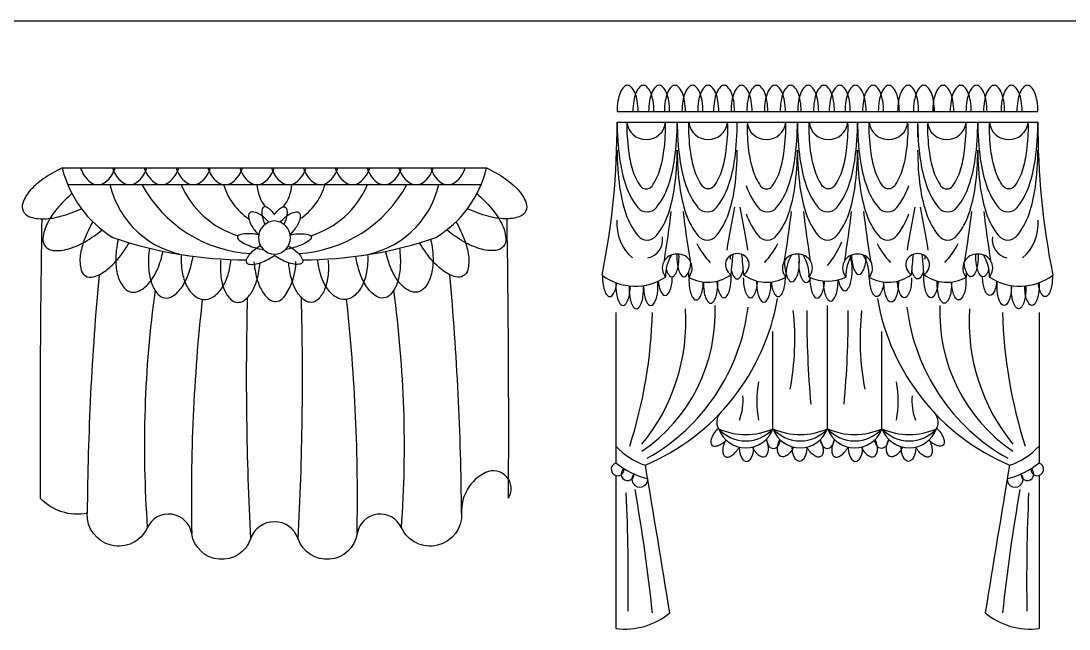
# Model space of a CAD drawing. Header units: inches. Extents: x 10 to 52.5, y 12.6 to 37.4.
# Drawn here: x 38.59 to 44.6, y 21.41 to 24.9 of the extents above; entities that cross this region are included whole.
import ezdxf

# ---------------------------------------------------------------- set-up
doc = ezdxf.new("R2010")
doc.units = ezdxf.units.IN
doc.header["$MEASUREMENT"] = 0
doc.layers.add('02', color=2, linetype='Continuous')
doc.layers.add('4', color=4, linetype='Continuous')

msp = doc.modelspace()

# ---------------------------------------------------------------- linework, layer by layer
at = {"layer": '02'}
for p, q in [((42.0081, 24.3213), (44.4244, 24.3213)), ((43.7341, 24.3213), (43.7341, 24.2344)), ((38.8536, 23.9619), (41.2274, 23.9619)), ((43.2163, 22.5599), (43.2163, 23.2679)), ((42.9033, 22.5599), (42.9033, 23.1183)), ((43.5292, 22.5599), (43.5292, 23.1183))]:
    msp.add_line(p, q, dxfattribs=at)
for points in [[(42.1289, 24.3817, 0.041121), (42.1238, 24.4432, 0.054187), (42.1112, 24.4883, 0.097211), (42.0879, 24.5243, 0.424118), (42.0491, 24.5243, 0.097211), (42.0258, 24.4883, 0.054187), (42.0132, 24.4432, 0.041121), (42.0081, 24.3817, 0.041121)], [(42.2195, 24.3817, 0.041121), (42.2145, 24.4432, 0.054187), (42.2018, 24.4883, 0.097211), (42.1786, 24.5243, 0.424118), (42.1397, 24.5243, 0.097211), (42.1164, 24.4883, 0.054187), (42.1038, 24.4432, 0.041121), (42.0987, 24.3817, 0.041121)], [(42.3101, 24.3817, 0.041121), (42.3051, 24.4432, 0.054187), (42.2924, 24.4883, 0.097211), (42.2692, 24.5243, 0.424118), (42.2303, 24.5243, 0.097211), (42.207, 24.4883, 0.054187), (42.1944, 24.4432, 0.041121), (42.1893, 24.3817, 0.041121)], [(42.4008, 24.3817, 0.041121), (42.3957, 24.4432, 0.054187), (42.3831, 24.4883, 0.097211), (42.3598, 24.5243, 0.424118), (42.3209, 24.5243, 0.097211), (42.2976, 24.4883, 0.054187), (42.285, 24.4432, 0.041121), (42.2799, 24.3817, 0.041121)], [(42.5014, 24.3817, 0.041121), (42.4964, 24.4432, 0.054187), (42.4837, 24.4883, 0.097211), (42.4605, 24.5243, 0.424118), (42.4216, 24.5243, 0.097211), (42.3983, 24.4883, 0.054187), (42.3857, 24.4432, 0.041121), (42.3806, 24.3817, 0.041121)], [(42.592, 24.3817, 0.041121), (42.587, 24.4432, 0.054187), (42.5744, 24.4883, 0.097211), (42.5511, 24.5243, 0.424118), (42.5122, 24.5243, 0.097211), (42.4889, 24.4883, 0.054187), (42.4763, 24.4432, 0.041121), (42.4712, 24.3817, 0.041121)], [(42.6827, 24.3817, 0.041121), (42.6776, 24.4432, 0.054187), (42.665, 24.4883, 0.097211), (42.6417, 24.5243, 0.424118), (42.6028, 24.5243, 0.097211), (42.5795, 24.4883, 0.054187), (42.5669, 24.4432, 0.041121), (42.5618, 24.3817, 0.041121)], [(42.7833, 24.3817, 0.041121), (42.7783, 24.4432, 0.054187), (42.7656, 24.4883, 0.097211), (42.7424, 24.5243, 0.424118), (42.7035, 24.5243, 0.097211), (42.6802, 24.4883, 0.054187), (42.6676, 24.4432, 0.041121), (42.6625, 24.3817, 0.041121)], [(42.874, 24.3817, 0.041121), (42.8689, 24.4432, 0.054187), (42.8563, 24.4883, 0.097211), (42.833, 24.5243, 0.424118), (42.7941, 24.5243, 0.097211), (42.7708, 24.4883, 0.054187), (42.7582, 24.4432, 0.041121), (42.7531, 24.3817, 0.041121)], [(42.9746, 24.3817, 0.041121), (42.9696, 24.4432, 0.054187), (42.9569, 24.4883, 0.097211), (42.9337, 24.5243, 0.424118), (42.8948, 24.5243, 0.097211), (42.8715, 24.4883, 0.054187), (42.8589, 24.4432, 0.041121), (42.8538, 24.3817, 0.041121)], [(43.0652, 24.3817, 0.041121), (43.0602, 24.4432, 0.054187), (43.0476, 24.4883, 0.097211), (43.0243, 24.5243, 0.424118), (42.9854, 24.5243, 0.097211), (42.9621, 24.4883, 0.054187), (42.9495, 24.4432, 0.041121), (42.9444, 24.3817, 0.041121)], [(43.1659, 24.3817, 0.041121), (43.1609, 24.4432, 0.054187), (43.1482, 24.4883, 0.097211), (43.125, 24.5243, 0.424118), (43.0861, 24.5243, 0.097211), (43.0628, 24.4883, 0.054187), (43.0502, 24.4432, 0.041121), (43.0451, 24.3817, 0.041121)], [(43.2565, 24.3817, 0.041121), (43.2515, 24.4432, 0.054187), (43.2388, 24.4883, 0.097211), (43.2156, 24.5243, 0.424118), (43.1767, 24.5243, 0.097211), (43.1534, 24.4883, 0.054187), (43.1408, 24.4432, 0.041121), (43.1357, 24.3817, 0.041121)], [(43.3472, 24.3817, 0.041121), (43.3421, 24.4432, 0.054187), (43.3295, 24.4883, 0.097211), (43.3062, 24.5243, 0.424118), (43.2673, 24.5243, 0.097211), (43.244, 24.4883, 0.054187), (43.2314, 24.4432, 0.041121), (43.2263, 24.3817, 0.041121)], [(43.4378, 24.3817, 0.041121), (43.4327, 24.4432, 0.054187), (43.4201, 24.4883, 0.097211), (43.3968, 24.5243, 0.424118), (43.3579, 24.5243, 0.097211), (43.3346, 24.4883, 0.054187), (43.322, 24.4432, 0.041121), (43.3169, 24.3817, 0.041121)], [(43.5384, 24.3817, 0.041121), (43.5334, 24.4432, 0.054187), (43.5208, 24.4883, 0.097211), (43.4975, 24.5243, 0.424118), (43.4586, 24.5243, 0.097211), (43.4353, 24.4883, 0.054187), (43.4227, 24.4432, 0.041121), (43.4176, 24.3817, 0.041121)], [(43.6291, 24.3817, 0.041121), (43.624, 24.4432, 0.054187), (43.6114, 24.4883, 0.097211), (43.5881, 24.5243, 0.424118), (43.5492, 24.5243, 0.097211), (43.5259, 24.4883, 0.054187), (43.5133, 24.4432, 0.041121), (43.5082, 24.3817, 0.041121)], [(43.7398, 24.3817, 0.041121), (43.7347, 24.4432, 0.054187), (43.7221, 24.4883, 0.097211), (43.6988, 24.5243, 0.424118), (43.66, 24.5243, 0.097211), (43.6367, 24.4883, 0.054187), (43.6241, 24.4432, 0.041121), (43.619, 24.3817, 0.041121)], [(43.8304, 24.3817, 0.041121), (43.8254, 24.4432, 0.054187), (43.8127, 24.4883, 0.097211), (43.7895, 24.5243, 0.424118), (43.7506, 24.5243, 0.097211), (43.7273, 24.4883, 0.054187), (43.7147, 24.4432, 0.041121), (43.7096, 24.3817, 0.041121)], [(43.9412, 24.3817, 0.041121), (43.9361, 24.4432, 0.054187), (43.9235, 24.4883, 0.097211), (43.9002, 24.5243, 0.424118), (43.8613, 24.5243, 0.097211), (43.838, 24.4883, 0.054187), (43.8254, 24.4432, 0.041121), (43.8204, 24.3817, 0.041121)], [(44.0418, 24.3817, 0.041121), (44.0368, 24.4432, 0.054187), (44.0242, 24.4883, 0.097211), (44.0009, 24.5243, 0.424118), (43.962, 24.5243, 0.097211), (43.9387, 24.4883, 0.054187), (43.9261, 24.4432, 0.041121), (43.921, 24.3817, 0.041121)], [(44.1325, 24.3817, 0.041121), (44.1274, 24.4432, 0.054187), (44.1148, 24.4883, 0.097211), (44.0915, 24.5243, 0.424118), (44.0526, 24.5243, 0.097211), (44.0293, 24.4883, 0.054187), (44.0167, 24.4432, 0.041121), (44.0116, 24.3817, 0.041121)], [(44.2331, 24.3817, 0.041121), (44.2281, 24.4432, 0.054187), (44.2154, 24.4883, 0.097211), (44.1922, 24.5243, 0.424118), (44.1533, 24.5243, 0.097211), (44.13, 24.4883, 0.054187), (44.1174, 24.4432, 0.041121), (44.1123, 24.3817, 0.041121)], [(44.3338, 24.3817, 0.041121), (44.3288, 24.4432, 0.054187), (44.3161, 24.4883, 0.097211), (44.2929, 24.5243, 0.424118), (44.254, 24.5243, 0.097211), (44.2307, 24.4883, 0.054187), (44.2181, 24.4432, 0.041121), (44.213, 24.3817, 0.041121)], [(44.4244, 24.3817, 0.041121), (44.4194, 24.4432, 0.054187), (44.4067, 24.4883, 0.097211), (44.3835, 24.5243, 0.424118), (44.3446, 24.5243, 0.097211), (44.3213, 24.4883, 0.054187), (44.3087, 24.4432, 0.041121), (44.3036, 24.3817, 0.041121)], [(42.064, 24.3213, 0.032691), (42.0734, 24.1575)], [(42.0734, 24.1575, 0.041681), (42.0966, 24.0465, 0.083643), (42.142, 23.9539, 0.512822), (42.2088, 23.9539, 0.083643), (42.2542, 24.0465, 0.041681), (42.2774, 24.1575, 0.032691), (42.2868, 24.3213, 0.041681)], [(42.6427, 24.3112, -0.030677), (42.6332, 24.1575, -0.041681), (42.61, 24.0465, -0.083643), (42.5646, 23.9539, -0.512822), (42.4978, 23.9539, -0.083643), (42.4524, 24.0465, -0.041681), (42.4292, 24.1575, -0.032691), (42.4198, 24.3213, -0.041681)], [(42.7543, 24.3112, 0.030677), (42.7637, 24.1575, 0.041681), (42.7869, 24.0465, 0.083643), (42.8324, 23.9539, 0.512822), (42.8992, 23.9539, 0.083643), (42.9446, 24.0465, 0.041681), (42.9678, 24.1575, 0.032691), (42.9772, 24.3213, 0.041681)], [(43.333, 24.3112, -0.030677), (43.3236, 24.1575, -0.041681), (43.3004, 24.0465, -0.083643), (43.255, 23.9539, -0.512822), (43.1882, 23.9539, -0.083643), (43.1428, 24.0465, -0.041681), (43.1196, 24.1575, -0.032691), (43.1102, 24.3213, -0.041681)], [(43.6782, 24.3112, -0.030677), (43.6688, 24.1575, -0.041681), (43.6456, 24.0465, -0.083643), (43.6002, 23.9539, -0.512822), (43.5334, 23.9539, -0.083643), (43.488, 24.0465, -0.041681), (43.4648, 24.1575, -0.032691), (43.4554, 24.3213, -0.041681)], [(43.7899, 24.3112, 0.030677), (43.7993, 24.1575, 0.041681), (43.8225, 24.0465, 0.083643), (43.8679, 23.9539, 0.512822), (43.9347, 23.9539, 0.083643), (43.9801, 24.0465, 0.041681), (44.0033, 24.1575, 0.032691), (44.0127, 24.3213, 0.041681)], [(44.3686, 24.3112, -0.030677), (44.3592, 24.1575, -0.041681), (44.336, 24.0465, -0.083643), (44.2906, 23.9539, -0.512822), (44.2238, 23.9539, -0.083643), (44.1783, 24.0465, -0.041681), (44.1551, 24.1575, -0.032691), (44.1457, 24.3213, -0.041681)], [(38.9278, 24.0575, 0.054167), (38.9468, 24.0166, 0.106996), (38.9869, 23.9742, 0.309503), (39.0667, 23.9742)], [(39.0667, 23.9742, 0.106996), (39.1068, 24.0166, 0.054167), (39.1258, 24.0575, 0.061469)], [(39.1105, 24.0575, 0.054167), (39.1295, 24.0166, 0.106996), (39.1696, 23.9742, 0.309503), (39.2494, 23.9742)], [(39.2494, 23.9742, 0.106996), (39.2895, 24.0166, 0.054167), (39.3086, 24.0575, 0.061469)], [(39.2932, 24.0575, 0.054167), (39.3123, 24.0166, 0.106996), (39.3524, 23.9742, 0.309503), (39.4321, 23.9742)], [(39.4321, 23.9742, 0.106996), (39.4722, 24.0166, 0.054167), (39.4913, 24.0575, 0.061469)], [(39.4759, 24.0575, 0.054167), (39.495, 24.0166, 0.106996), (39.5351, 23.9742, 0.309503), (39.6149, 23.9742)], [(39.6149, 23.9742, 0.106996), (39.655, 24.0166, 0.054167), (39.674, 24.0575, 0.061469)], [(39.6587, 24.0575, 0.054167), (39.6777, 24.0166, 0.106996), (39.7178, 23.9742, 0.309503), (39.7976, 23.9742)], [(39.7976, 23.9742, 0.106996), (39.8377, 24.0166, 0.054167), (39.8568, 24.0575, 0.061469)], [(39.8414, 24.0575, 0.054167), (39.8605, 24.0166, 0.106996), (39.9006, 23.9742, 0.309503), (39.9803, 23.9742)], [(39.9803, 23.9742, 0.106996), (40.0204, 24.0166, 0.054167), (40.0395, 24.0575, 0.061469)], [(40.0241, 24.0575, 0.054167), (40.0432, 24.0166, 0.106996), (40.0833, 23.9742, 0.309503), (40.1631, 23.9742)], [(40.1631, 23.9742, 0.106996), (40.2032, 24.0166, 0.054167), (40.2222, 24.0575, 0.061469)], [(40.2069, 24.0575, 0.054167), (40.2259, 24.0166, 0.106996), (40.266, 23.9742, 0.309503), (40.3458, 23.9742)], [(40.3458, 23.9742, 0.106996), (40.3859, 24.0166, 0.054167), (40.4049, 24.0575, 0.061469)], [(40.3896, 24.0575, 0.054167), (40.4087, 24.0166, 0.106996), (40.4487, 23.9742, 0.309503), (40.5285, 23.9742)], [(40.5285, 23.9742, 0.106996), (40.5686, 24.0166, 0.054167), (40.5877, 24.0575, 0.061469)], [(40.5723, 24.0575, 0.054167), (40.5914, 24.0166, 0.106996), (40.6315, 23.9742, 0.309503), (40.7113, 23.9742)], [(40.7113, 23.9742, 0.106996), (40.7514, 24.0166, 0.054167), (40.7704, 24.0575, 0.061469)], [(40.7551, 24.0575, 0.054167), (40.7741, 24.0166, 0.106996), (40.8142, 23.9742, 0.309503), (40.894, 23.9742)], [(40.894, 23.9742, 0.106996), (40.9341, 24.0166, 0.054167), (40.9531, 24.0575, 0.061469)], [(40.9378, 24.0575, 0.054167), (40.9569, 24.0166, 0.106996), (40.9969, 23.9742, 0.309503), (41.0767, 23.9742)], [(41.0767, 23.9742, 0.106996), (41.1168, 24.0166, 0.054167), (41.1359, 24.0575, 0.061469)], [(40.0405, 23.79, 0.001583), (40.0394, 23.7916, 0.049067), (40.0176, 23.817, 0.092381), (39.9921, 23.8337, 0.458243), (39.9704, 23.8228, 0.092381), (39.9684, 23.7924, 0.049067), (39.9757, 23.7597, 0.023234), (39.9857, 23.7333, 0.036724)], [(40.0405, 23.79, -0.001583), (40.0416, 23.7916, -0.049067), (40.0634, 23.817, -0.092381), (40.0889, 23.8337, -0.458243), (40.1107, 23.8228, -0.092381), (40.1126, 23.7924, -0.049067), (40.1054, 23.7597, -0.023234), (40.0953, 23.7333, -0.036724)], [(40.0083, 23.7464, 0.03905), (39.9763, 23.7772, 0.054427), (39.9464, 23.7967, 0.097413), (39.915, 23.8056, 0.422585), (39.8926, 23.786, 0.097413), (39.8972, 23.7537, 0.054427), (39.9125, 23.7214, 0.053807), (39.95, 23.6732)], [(40.0727, 23.7464, -0.03905), (40.1047, 23.7772, -0.054427), (40.1346, 23.7967, -0.097413), (40.166, 23.8056, -0.422585), (40.1884, 23.786, -0.097413), (40.1838, 23.7537, -0.054427), (40.1685, 23.7214, -0.041331)], [(39.9502, 23.6742, 0.008902), (39.9278, 23.6771, 0.035627), (39.88, 23.6793, 0.074907), (39.8371, 23.6716, 0.563031), (39.832, 23.6491, 0.074907), (39.8677, 23.6239, 0.035627), (39.9119, 23.6055, 0.027662), (39.9795, 23.587, 0.035627)], [(40.1308, 23.6742, -0.008902), (40.1532, 23.6771, -0.035627), (40.2011, 23.6793, -0.074907), (40.244, 23.6716, -0.563031), (40.249, 23.6491, -0.074907), (40.2134, 23.6239, -0.035627), (40.1691, 23.6055, -0.027662), (40.1015, 23.587, -0.035627)], [(39.1434, 23.6476, 0.05908), (39.1297, 23.524)], [(39.3227, 23.5968, 0.00006), (39.3226, 23.5967, 0.0481)], [(39.9609, 23.6108, 0.032397), (39.9241, 23.5862, 0.049614), (39.8964, 23.56, 0.092943), (39.8788, 23.5301, 0.454468), (39.8925, 23.5056, 0.092943), (39.9272, 23.5047, 0.049614), (39.964, 23.5145, 0.063558), (40.0405, 23.5549, 0.049614)], [(40.1202, 23.6108, -0.032397), (40.1569, 23.5862, -0.049614), (40.1846, 23.56, -0.092943), (40.2022, 23.5301, -0.454468), (40.1885, 23.5056, -0.092943), (40.1539, 23.5047, -0.049614), (40.1171, 23.5145, -0.063558), (40.0405, 23.5549, -0.049614)], [(42.2897, 23.4771, 0.015932), (42.2932, 23.4663, 0.092937), (42.3095, 23.4387, 0.454511), (42.3355, 23.4387, 0.092937), (42.3517, 23.4663, 0.049607), (42.3604, 23.5005, 0.04909), (42.3635, 23.5623, 0.049607)], [(42.3515, 23.5622, 0.049046), (42.3546, 23.5005)], [(42.6572, 23.5534, 0.01497), (42.6566, 23.5345, 0.037179)], [(42.973, 23.4739, 0.049129), (42.982, 23.4383, 0.092445), (42.9988, 23.4095, 0.457815), (43.0255, 23.4095, 0.092445), (43.0424, 23.4383, 0.049129), (43.0513, 23.4739, 0.06657), (43.0525, 23.5623, 0.049129)], [(43.2776, 23.4151, 0.038726), (43.2852, 23.3871, 0.092445), (43.302, 23.3583, 0.457815), (43.3287, 23.3583, 0.092445), (43.3456, 23.3871, 0.049129), (43.3545, 23.4227, 0.073652), (43.3545, 23.5204, 0.045858), (43.3464, 23.5537, 0.092445)], [(43.3539, 23.5571, 0.030508), (43.3574, 23.5166, 0.049129), (43.3663, 23.481, 0.092445), (43.3831, 23.4521, 0.457815), (43.4099, 23.4521, 0.092445), (43.4267, 23.481, 0.049129), (43.4356, 23.5166, 0.024747), (43.4388, 23.5494, 0.036776)], [(43.7754, 23.5534, -0.01497), (43.7759, 23.5345, -0.037179)], [(44.081, 23.5622, -0.049046), (44.0779, 23.5005, -0.049607), (44.0693, 23.4663, -0.092937), (44.053, 23.4387, -0.454511), (44.027, 23.4387, -0.092937), (44.0108, 23.4663, -0.049607), (44.0021, 23.5005, -0.011977), (44.0003, 23.5155, -0.037179)], [(44.1428, 23.4771, -0.015932), (44.1393, 23.4663, -0.092937), (44.123, 23.4387, -0.454511), (44.097, 23.4387, -0.092937), (44.0808, 23.4663, -0.049607), (44.0721, 23.5005, -0.04909), (44.069, 23.5623, -0.049607)], [(42.3546, 23.5005, 0.049607), (42.3633, 23.4663, 0.092937), (42.3795, 23.4387, 0.454511), (42.4055, 23.4387, 0.092937), (42.4218, 23.4663, 0.049607), (42.4304, 23.5005, 0.011977), (42.4323, 23.5155, 0.037179)], [(42.9695, 23.5245, 0.038055), (42.973, 23.4739)], [(43.0506, 23.5185, 0.036776), (43.0542, 23.4697, 0.049129), (43.0631, 23.4341, 0.092445), (43.0799, 23.4052, 0.457815), (43.1067, 23.4052, 0.069449), (43.1203, 23.4264, 0.049129)], [(41.9248, 23.4389, 0.04201), (41.9282, 23.386)], [(42.2445, 23.4076, 0.012164), (42.2464, 23.3924, 0.049607), (42.2551, 23.3583, 0.092937), (42.2713, 23.3307, 0.454511), (42.2973, 23.3307, 0.092937), (42.3136, 23.3583, 0.049607), (42.3222, 23.3924, 0.032368), (42.3256, 23.4331, 0.037179)], [(42.4215, 23.4297, 0.04986), (42.4246, 23.367)], [(42.5809, 23.4069, 0.021641), (42.5837, 23.3797, 0.049607), (42.5924, 23.3456, 0.092937), (42.6086, 23.318, 0.454511), (42.6346, 23.318, 0.092937), (42.6509, 23.3456, 0.049607), (42.6595, 23.3797, 0.051981), (42.6624, 23.4451, 0.049607)], [(42.665, 23.4651, 0.016943), (42.6687, 23.4536, 0.092937), (42.685, 23.426, 0.454511), (42.711, 23.426, 0.092937), (42.7272, 23.4536, 0.020793), (42.7317, 23.4677, 0.037179)], [(42.733, 23.4265, 0.037179), (42.7365, 23.3797, 0.049607), (42.7451, 23.3456, 0.092937), (42.7614, 23.318, 0.454511), (42.7873, 23.318, 0.092937), (42.8036, 23.3456, 0.049607), (42.8122, 23.3797, 0.021829), (42.8151, 23.4071, 0.037179)], [(42.8935, 23.4026, 0.013217), (42.8956, 23.386, 0.049607), (42.9042, 23.3519, 0.092937), (42.9205, 23.3243, 0.454511), (42.9464, 23.3243, 0.092937), (42.9627, 23.3519, 0.049607), (42.9713, 23.386, 0.034458), (42.9748, 23.4294, 0.037179)], [(43.1147, 23.4288, 0.03664), (43.1182, 23.3801, 0.049129), (43.1272, 23.3445, 0.092445), (43.144, 23.3156, 0.457815), (43.1707, 23.3156, 0.092445), (43.1876, 23.3445, 0.049129), (43.1965, 23.3801, 0.021163), (43.1994, 23.4081, 0.036776)], [(43.1915, 23.4088, 0.034461), (43.1951, 23.363, 0.049129), (43.204, 23.3274, 0.092445), (43.2209, 23.2986, 0.457815), (43.2476, 23.2986, 0.092445), (43.2644, 23.3274, 0.049129), (43.2733, 23.363, 0.039064), (43.2769, 23.4149, 0.049129)], [(43.539, 23.4026, -0.013217), (43.537, 23.386, -0.049607), (43.5283, 23.3519, -0.092937), (43.5121, 23.3243, -0.454511), (43.4861, 23.3243, -0.092937), (43.4698, 23.3519, -0.049607), (43.4612, 23.386, -0.034458), (43.4577, 23.4294, -0.037179)], [(43.6996, 23.4265, -0.037179), (43.6961, 23.3797, -0.049607), (43.6874, 23.3456, -0.092937), (43.6712, 23.318, -0.454511), (43.6452, 23.318, -0.092937), (43.6289, 23.3456, -0.049607), (43.6203, 23.3797, -0.021829), (43.6174, 23.4071, -0.037179)], [(43.7675, 23.4651, -0.016943), (43.7638, 23.4536, -0.092937), (43.7475, 23.426, -0.454511), (43.7216, 23.426, -0.092937), (43.7053, 23.4536, -0.020793), (43.7009, 23.4677, -0.037179)], [(43.8517, 23.4069, -0.021641), (43.8488, 23.3797, -0.049607), (43.8402, 23.3456, -0.092937), (43.8239, 23.318, -0.454511), (43.7979, 23.318, -0.092937), (43.7817, 23.3456, -0.049607), (43.773, 23.3797, -0.051981), (43.7701, 23.4451, -0.049607)], [(44.011, 23.4297, -0.04986), (44.0079, 23.367, -0.049607), (43.9993, 23.3328, -0.092937), (43.983, 23.3052, -0.454511), (43.957, 23.3052, -0.092937), (43.9408, 23.3328, -0.049607), (43.9321, 23.367, -0.028327), (43.9289, 23.4026, -0.037179)], [(44.188, 23.4076, -0.012164), (44.1861, 23.3924, -0.049607), (44.1775, 23.3583, -0.092937), (44.1612, 23.3307, -0.454511), (44.1352, 23.3307, -0.092937), (44.119, 23.3583, -0.049607), (44.1103, 23.3924, -0.032368), (44.1069, 23.4331, -0.037179)], [(44.5077, 23.4389, -0.04201), (44.5043, 23.386, -0.049607), (44.4957, 23.3519, -0.092937), (44.4794, 23.3243, -0.454511), (44.4534, 23.3243, -0.092937), (44.4372, 23.3519, -0.049607), (44.4285, 23.386, -0.008808), (44.4271, 23.3971, -0.037179)], [(41.9282, 23.386, 0.049607), (41.9369, 23.3519, 0.092937), (41.9531, 23.3243, 0.454511), (41.9791, 23.3243, 0.092937), (41.9954, 23.3519, 0.049607), (42.004, 23.386, 0.008808), (42.0055, 23.3971, 0.037179)], [(42.0015, 23.3985, 0.050267), (42.0046, 23.3352)], [(42.0046, 23.3352, 0.049607), (42.0132, 23.3011, 0.092937), (42.0295, 23.2735, 0.454511), (42.0555, 23.2735, 0.092937), (42.0717, 23.3011, 0.049607), (42.0804, 23.3352, 0.035778), (42.0838, 23.3802, 0.037179)], [(42.078, 23.3808, 0.051354), (42.081, 23.3161)], [(42.081, 23.3161, 0.049607), (42.0896, 23.282, 0.092937), (42.1059, 23.2544, 0.454511), (42.1318, 23.2544, 0.092937), (42.1481, 23.282, 0.049607), (42.1567, 23.3161, 0.052778), (42.1596, 23.3826, 0.049607)], [(42.1602, 23.3827, 0.037718), (42.1637, 23.3352)], [(42.1637, 23.3352, 0.049607), (42.1723, 23.3011, 0.092937), (42.1886, 23.2735, 0.454511), (42.2146, 23.2735, 0.092937), (42.2308, 23.3011, 0.049607), (42.2395, 23.3352, 0.056665), (42.242, 23.4065, 0.049607)], [(42.4246, 23.367, 0.049607), (42.4333, 23.3328, 0.092937), (42.4495, 23.3052, 0.454511), (42.4755, 23.3052, 0.092937), (42.4918, 23.3328, 0.049607), (42.5004, 23.367, 0.028327), (42.5037, 23.4026, 0.037179)], [(42.504, 23.4025, 0.043413), (42.5074, 23.3479)], [(42.5074, 23.3479, 0.049607), (42.516, 23.3138, 0.092937), (42.5322, 23.2862, 0.454511), (42.5582, 23.2862, 0.092937), (42.5745, 23.3138, 0.049607), (42.5831, 23.3479, 0.047923), (42.5863, 23.4082, 0.049607)], [(42.8094, 23.4086, 0.043134), (42.8128, 23.3543)], [(42.8128, 23.3543, 0.049607), (42.8215, 23.3201, 0.092937), (42.8377, 23.2925, 0.454511), (42.8637, 23.2925, 0.092937), (42.88, 23.3201, 0.049607), (42.8886, 23.3543, 0.038288), (42.8921, 23.4024, 0.049607)], [(43.6231, 23.4086, -0.043134), (43.6197, 23.3543, -0.049607), (43.6111, 23.3201, -0.092937), (43.5948, 23.2925, -0.454511), (43.5688, 23.2925, -0.092937), (43.5526, 23.3201, -0.049607), (43.5439, 23.3543, -0.038288), (43.5405, 23.4024, -0.049607)], [(43.9286, 23.4025, -0.043413), (43.9252, 23.3479, -0.049607), (43.9165, 23.3138, -0.092937), (43.9003, 23.2862, -0.454511), (43.8743, 23.2862, -0.092937), (43.858, 23.3138, -0.049607), (43.8494, 23.3479, -0.047923), (43.8462, 23.4082, -0.049607)], [(44.2723, 23.3827, -0.037718), (44.2688, 23.3352, -0.049607), (44.2602, 23.3011, -0.092937), (44.2439, 23.2735, -0.454511), (44.218, 23.2735, -0.092937), (44.2017, 23.3011, -0.049607), (44.1931, 23.3352, -0.056665), (44.1905, 23.4065, -0.049607)], [(44.3545, 23.3808, -0.051354), (44.3516, 23.3161, -0.049607), (44.3429, 23.282, -0.092937), (44.3267, 23.2544, -0.454511), (44.3007, 23.2544, -0.092937), (44.2844, 23.282, -0.049607), (44.2758, 23.3161, -0.052778), (44.2729, 23.3826, -0.049607)], [(44.431, 23.3985, -0.050267), (44.4279, 23.3352, -0.049607), (44.4193, 23.3011, -0.092937), (44.403, 23.2735, -0.454511), (44.3771, 23.2735, -0.092937), (44.3608, 23.3011, -0.049607), (44.3522, 23.3352, -0.035778), (44.3487, 23.3802, -0.037179)], [(42.5855, 22.5589, 0.045943), (42.5625, 22.5298, 0.059541), (42.5499, 22.5041, 0.101215), (42.5463, 22.4781, 0.391195), (42.5659, 22.4595, 0.101215), (42.5917, 22.4645, 0.059541), (42.6167, 22.4784, 0.029218), (42.635, 22.4934, 0.045943)], [(43.847, 22.5589, -0.045943), (43.87, 22.5298, -0.059541), (43.8826, 22.5041, -0.101215), (43.8862, 22.4781, -0.391195), (43.8666, 22.4595, -0.101215), (43.8408, 22.4645, -0.059541), (43.8158, 22.4784, -0.029218), (43.7975, 22.4934, -0.045943)], [(42.6322, 22.4959, 0.049467), (42.6193, 22.4642, 0.064981), (42.6148, 22.4366, 0.104218), (42.6194, 22.4112, 0.360229), (42.6454, 22.3972, 0.104218), (42.6692, 22.4074, 0.064981), (42.6897, 22.4263, 0.049329), (42.709, 22.4545, 0.051132)], [(42.7096, 22.4544, 0.055375), (42.7131, 22.4202)], [(42.7131, 22.4202, 0.066469), (42.7218, 22.3959, 0.104856), (42.7369, 22.3773, 0.352141), (42.7651, 22.3773, 0.104856), (42.7803, 22.3959, 0.066469), (42.789, 22.4202, 0.058798), (42.7923, 22.4565, 0.066469)], [(42.7853, 22.4547, 0.048319), (42.8001, 22.4293, 0.069177), (42.8187, 22.4099, 0.105818), (42.8412, 22.3988, 0.337802), (42.8697, 22.411, 0.105818), (42.8772, 22.4349, 0.069177), (42.876, 22.4618, 0.063696), (42.8642, 22.4986, 0.069177)], [(42.8664, 22.5008, 0.053996), (42.8695, 22.4823, 0.080513), (42.878, 22.4641, 0.107064), (42.8918, 22.4508, 0.282078), (42.9206, 22.4508, 0.107064), (42.9344, 22.4641, 0.080513), (42.9429, 22.4823, 0.038918), (42.9455, 22.4956, 0.068341)], [(43.0214, 22.4547, -0.048319), (43.0066, 22.4293, -0.069177), (42.9879, 22.4099, -0.105818), (42.9655, 22.3988, -0.337802), (42.9369, 22.411, -0.105818), (42.9294, 22.4349, -0.069177), (42.9306, 22.4618, -0.063696), (42.9424, 22.4986, -0.069177)], [(43.097, 22.4527, -0.052611), (43.0936, 22.4202, -0.066469), (43.0849, 22.3959, -0.104856), (43.0698, 22.3773, -0.352141), (43.0415, 22.3773, -0.104856), (43.0264, 22.3959, -0.066469), (43.0177, 22.4202, -0.058798), (43.0143, 22.4565, -0.066469)], [(43.1744, 22.4959, -0.049467), (43.1874, 22.4642, -0.064981), (43.1918, 22.4366, -0.104218), (43.1873, 22.4112, -0.360229), (43.1612, 22.3972, -0.104218), (43.1375, 22.4074, -0.064981), (43.1169, 22.4263, -0.049329), (43.0976, 22.4545, -0.051132)], [(43.175, 22.5008, 0.053996), (43.1781, 22.4823, 0.080513), (43.1866, 22.4641, 0.107064), (43.2004, 22.4508, 0.282078), (43.2292, 22.4508, 0.107064), (43.243, 22.4641, 0.080513), (43.2515, 22.4823, 0.038918), (43.2541, 22.4956, 0.068341)], [(43.2581, 22.4959, 0.049467), (43.2451, 22.4642, 0.064981), (43.2407, 22.4366, 0.104218), (43.2453, 22.4112, 0.360229), (43.2713, 22.3972, 0.104218), (43.295, 22.4074, 0.064981), (43.3156, 22.4263, 0.049329), (43.3349, 22.4545, 0.051132)], [(43.3355, 22.4527, 0.052611), (43.3389, 22.4202, 0.066469), (43.3476, 22.3959, 0.104856), (43.3628, 22.3773, 0.352141), (43.391, 22.3773, 0.104856), (43.4061, 22.3959, 0.066469), (43.4148, 22.4202, 0.058798), (43.4182, 22.4565, 0.066469)], [(43.4111, 22.4547, 0.048319), (43.4259, 22.4293, 0.069177), (43.4446, 22.4099, 0.105818), (43.4671, 22.3988, 0.337802), (43.4956, 22.411, 0.105818), (43.5031, 22.4349, 0.069177), (43.5019, 22.4618, 0.063696), (43.4901, 22.4986, 0.069177)], [(43.5661, 22.5008, -0.053996), (43.563, 22.4823, -0.080513), (43.5545, 22.4641, -0.107064), (43.5407, 22.4508, -0.282078), (43.512, 22.4508, -0.107064), (43.4981, 22.4641, -0.080513), (43.4896, 22.4823, -0.038918), (43.487, 22.4956, -0.068341)], [(43.6473, 22.4547, -0.048319), (43.6325, 22.4293, -0.069177), (43.6138, 22.4099, -0.105818), (43.5913, 22.3988, -0.337802), (43.5628, 22.411, -0.105818), (43.5553, 22.4349, -0.069177), (43.5565, 22.4618, -0.063696), (43.5683, 22.4986, -0.069177)], [(43.7229, 22.4544, -0.055375), (43.7195, 22.4202, -0.066469), (43.7108, 22.3959, -0.104856), (43.6956, 22.3773, -0.352141), (43.6674, 22.3773, -0.104856), (43.6523, 22.3959, -0.066469), (43.6436, 22.4202, -0.058798), (43.6402, 22.4565, -0.066469)], [(43.8003, 22.4959, -0.049467), (43.8133, 22.4642, -0.064981), (43.8177, 22.4366, -0.104218), (43.8131, 22.4112, -0.360229), (43.7871, 22.3972, -0.104218), (43.7634, 22.4074, -0.064981), (43.7428, 22.4263, -0.049329), (43.7235, 22.4545, -0.051132)]]:
    msp.add_lwpolyline(points, format="xyb", dxfattribs=at)
for centre, radius, start, end in [((43.5489, 24.3213), 1.5408, 180, 187.88621), ((42.1754, 24.3321), 0.1119, 185.50445, 354.49555), ((40.8124, 24.3213), 1.5408, 352.11379, 0), ((43.8941, 24.3213), 1.5408, 180, 187.88621), ((42.5312, 24.3321), 0.1119, 185.50445, 354.49555), ((41.1576, 24.3213), 1.5408, 352.11379, 0), ((42.8658, 24.3321), 0.1119, 185.50445, 354.49555), ((41.5028, 24.3213), 1.5408, 352.11379, 0), ((44.5845, 24.3213), 1.5408, 180, 187.88621), ((43.2216, 24.3321), 0.1119, 185.50445, 354.49555), ((41.848, 24.3213), 1.5408, 352.11379, 0), ((44.9297, 24.3213), 1.5408, 180, 187.88621), ((43.5668, 24.3321), 0.1119, 185.50445, 354.49555), ((45.2749, 24.3213), 1.5408, 180, 187.88621), ((43.9013, 24.3321), 0.1119, 185.50445, 354.49555), ((42.5384, 24.3213), 1.5408, 352.11379, 0), ((45.6201, 24.3213), 1.5408, 180, 187.88621), ((44.2572, 24.3321), 0.1119, 185.50445, 354.49555), ((42.8836, 24.3213), 1.5408, 352.11379, 0), ((43.5489, 24.1594), 1.5408, 180, 187.88621), ((40.8124, 24.1594), 1.5408, 352.11379, 0), ((43.8941, 24.1594), 1.5408, 180, 187.88621), ((41.1576, 24.1594), 1.5408, 352.11379, 0), ((41.5028, 24.1594), 1.5408, 352.11379, 0), ((44.5845, 24.1594), 1.5408, 180, 187.88621), ((41.848, 24.1594), 1.5408, 352.11379, 0), ((44.9297, 24.1594), 1.5408, 180, 187.88621), ((45.2749, 24.1594), 1.5408, 180, 187.88621), ((42.5384, 24.1594), 1.5408, 352.11379, 0), ((45.6201, 24.1594), 1.5408, 180, 187.88621), ((42.8836, 24.1594), 1.5408, 352.11379, 0), ((42.8679, 24.227), 0.8533, 187.88621, 198.49033), ((41.4935, 24.227), 0.8533, 341.50967, 352.11379), ((43.2131, 24.227), 0.8533, 187.88621, 198.49033), ((41.8387, 24.227), 0.8533, 341.50967, 352.11379), ((42.1839, 24.227), 0.8533, 341.50967, 352.11379), ((43.9035, 24.227), 0.8533, 187.88621, 198.49033), ((42.5291, 24.227), 0.8533, 341.50967, 352.11379), ((44.2487, 24.227), 0.8533, 187.88621, 198.49033), ((44.5939, 24.227), 0.8533, 187.88621, 198.49033), ((43.2194, 24.227), 0.8533, 341.50967, 352.11379), ((44.939, 24.227), 0.8533, 187.88621, 198.49033), ((43.5646, 24.227), 0.8533, 341.50967, 352.11379), ((39.4575, 24.2147), 0.6547, 193.89199, 238.32975), ((40.6235, 24.2147), 0.6547, 301.67025, 346.10801), ((39.6156, 24.0825), 0.5331, 193.08399, 262.19609), ((39.9473, 24.3257), 0.7608, 208.56457, 266.58318), ((39.9847, 24.1665), 0.5212, 203.1206, 252.93844), ((40.0968, 24.0661), 0.363, 196.67748, 236.06647), ((40.1718, 23.9759), 0.2318, 183.47386, 217.48822), ((39.9092, 23.9759), 0.2318, 322.51178, 356.52614), ((40.1337, 24.3257), 0.7608, 273.41682, 331.43543), ((39.9842, 24.0661), 0.363, 303.93353, 343.32252), ((40.0963, 24.1665), 0.5212, 287.06156, 336.8794), ((40.4654, 24.0825), 0.5331, 277.80391, 346.91601), ((42.4421, 24.0846), 0.4043, 198.49033, 218.91503), ((41.9193, 24.0846), 0.4043, 321.08497, 341.50967), ((42.7873, 24.0846), 0.4043, 198.49033, 218.91503), ((42.2645, 24.0846), 0.4043, 321.08497, 341.50967), ((43.1325, 24.0846), 0.4043, 198.49033, 218.91503), ((42.6097, 24.0846), 0.4043, 321.08497, 341.50967), ((43.4777, 24.0846), 0.4043, 198.49033, 218.91503), ((42.9549, 24.0846), 0.4043, 321.08497, 341.50967), ((43.8229, 24.0846), 0.4043, 198.49033, 218.91503), ((43.3001, 24.0846), 0.4043, 321.08497, 341.50967), ((44.168, 24.0846), 0.4043, 198.49033, 218.91503), ((43.6453, 24.0846), 0.4043, 321.08497, 341.50967), ((44.5132, 24.0846), 0.4043, 198.49033, 218.91503), ((43.9904, 24.0846), 0.4043, 321.08497, 341.50967), ((42.8679, 24.0651), 0.8533, 187.88621, 198.49033), ((41.4935, 24.0651), 0.8533, 341.50967, 352.11379), ((43.2131, 24.0651), 0.8533, 187.88621, 198.49033), ((41.8387, 24.0651), 0.8533, 341.50967, 352.11379), ((42.1839, 24.0651), 0.8533, 341.50967, 352.11379), ((43.9035, 24.0651), 0.8533, 187.88621, 198.49033), ((42.5291, 24.0651), 0.8533, 341.50967, 352.11379), ((44.2487, 24.0651), 0.8533, 187.88621, 198.49033), ((44.5939, 24.0651), 0.8533, 187.88621, 198.49033), ((43.2194, 24.0651), 0.8533, 341.50967, 352.11379), ((44.939, 24.0651), 0.8533, 187.88621, 198.49033), ((43.5646, 24.0651), 0.8533, 341.50967, 352.11379), ((49.5521, 22.4708), 7.0038, 168.78242, 170.84303), ((35.8449, 22.4708), 7.0038, 9.15697, 11.21758), ((50.5877, 22.4708), 7.0038, 168.78242, 170.84303), ((36.8804, 22.4708), 7.0038, 9.15697, 11.21758), ((42.4421, 23.9227), 0.4043, 198.49033, 218.91503), ((42.1807, 23.8736), 0.0684, 218.91503, 321.08498), ((41.9193, 23.9227), 0.4043, 321.08497, 341.50967), ((35.4952, 24.6247), 6.8728, 350.79459, 353.1745), ((49.2114, 24.6247), 6.8728, 186.8255, 189.20541), ((42.7873, 23.9227), 0.4043, 198.49033, 218.91503), ((42.5259, 23.8736), 0.0684, 218.91503, 321.08498), ((42.2645, 23.9227), 0.4043, 321.08497, 341.50967), ((43.1325, 23.9227), 0.4043, 198.49033, 218.91503), ((42.8711, 23.8736), 0.0684, 218.91503, 321.08498), ((42.6097, 23.9227), 0.4043, 321.08497, 341.50967), ((36.1856, 24.6247), 6.8728, 350.79459, 353.1745), ((49.9018, 24.6247), 6.8728, 186.8255, 189.20541), ((43.4777, 23.9227), 0.4043, 198.49033, 218.91503), ((43.2163, 23.8736), 0.0684, 218.91503, 321.08498), ((42.9549, 23.9227), 0.4043, 321.08497, 341.50967), ((36.5308, 24.6247), 6.8728, 350.79459, 353.1745), ((50.247, 24.6247), 6.8728, 186.8255, 189.20541), ((43.8229, 23.9227), 0.4043, 198.49033, 218.91503), ((43.5615, 23.8736), 0.0684, 218.91503, 321.08498), ((43.3001, 23.9227), 0.4043, 321.08497, 341.50967), ((44.168, 23.9227), 0.4043, 198.49033, 218.91503), ((43.9066, 23.8736), 0.0684, 218.91503, 321.08498), ((43.6453, 23.9227), 0.4043, 321.08497, 341.50967), ((37.2211, 24.6247), 6.8728, 350.79459, 353.1745), ((50.9373, 24.6247), 6.8728, 186.8255, 189.20541), ((44.5132, 23.9227), 0.4043, 198.49033, 218.91503), ((44.2518, 23.8736), 0.0684, 218.91503, 321.08498), ((43.9904, 23.9227), 0.4043, 321.08497, 341.50967), ((40.0449, 23.6575), 0.0961, 92.59455, 267.40545), ((40.0362, 23.6575), 0.0961, 272.59455, 87.40545), ((39.9263, 23.871), 0.2847, 315.98062, 328.30029), ((42.2614, 23.7352), 0.2548, 175.10092, 229.70699), ((44.1712, 23.7352), 0.2548, 310.29301, 4.89908), ((39.8802, 25.9037), 2.3734, 251.15984, 269.96832), ((40.2008, 25.9037), 2.3734, 270.03168, 288.84016), ((42.1807, 23.7117), 0.0684, 218.91503, 321.08498), ((42.1642, 23.6443), 0.1056, 281.70808, 9.4682), ((42.5259, 23.7117), 0.0684, 218.91503, 321.08498), ((42.8711, 23.7117), 0.0684, 218.91503, 321.08498), ((43.2163, 23.7117), 0.0684, 218.91503, 321.08498), ((43.5615, 23.7117), 0.0684, 218.91503, 321.08498), ((43.9066, 23.7117), 0.0684, 218.91503, 321.08498), ((44.2683, 23.6443), 0.1056, 170.5318, 258.29192), ((44.2518, 23.7117), 0.0684, 218.91503, 321.08498), ((42.8482, 23.8128), 0.4268, 206.33068, 224.16825), ((42.5488, 23.8128), 0.4268, 315.83175, 333.66932), ((42.7689, 23.856), 0.5742, 321.3226, 337.21856), ((43.8837, 23.8128), 0.4268, 206.33068, 224.16825), ((43.5844, 23.8128), 0.4268, 315.83175, 333.66932), ((42.3468, 23.4829), 0.0794, 85.28601, 221.01991), ((42.5105, 23.44), 0.2239, 148.26867, 182.35629), ((42.3598, 23.4829), 0.0794, 318.98009, 94.71399), ((42.6948, 23.5013), 0.0642, 86.71293, 240.31132), ((37.5322, 23.9913), 5.1597, 353.92802, 355.2339), ((42.7022, 23.5013), 0.0642, 299.68868, 93.28707), ((47.8648, 23.9913), 5.1597, 184.7661, 186.07198), ((43.0371, 23.4829), 0.0794, 85.28601, 221.01991), ((43.2009, 23.44), 0.2239, 148.26867, 182.35629), ((43.0502, 23.4829), 0.0794, 318.98009, 94.71399), ((42.8864, 23.44), 0.2239, 357.64371, 31.73133), ((43.3823, 23.4829), 0.0794, 85.28601, 221.01991), ((43.5461, 23.44), 0.2239, 148.26867, 182.35629), ((43.3954, 23.4829), 0.0794, 318.98009, 94.71399), ((43.2316, 23.44), 0.2239, 357.64371, 31.73133), ((43.7304, 23.5013), 0.0642, 86.71293, 240.31132), ((38.5678, 23.9913), 5.1597, 353.92802, 355.2339), ((43.7377, 23.5013), 0.0642, 299.68868, 93.28707), ((48.9003, 23.9913), 5.1597, 184.7661, 186.07198), ((44.0727, 23.4829), 0.0794, 85.28601, 221.01991), ((44.0858, 23.4829), 0.0794, 318.98009, 94.71399), ((43.922, 23.44), 0.2239, 357.64371, 31.73133), ((55.2721, 21.9559), 16.3067, 174.76277, 179.58176), ((24.8089, 21.9559), 16.3067, 0.41824, 5.23723), ((42.196, 23.44), 0.2239, 357.64371, 5.06497), ((44.2365, 23.44), 0.2239, 174.93503, 182.35629), ((45.8654, 22.4608), 6.5713, 172.17975, 184.09727), ((34.2156, 22.4608), 6.5713, 355.90273, 7.82025), ((50.0058, 22.1621), 10.4422, 173.73191, 181.12768), ((57.5171, 22.8583), 17.6379, 178.52286, 183.0251), ((22.5639, 22.8583), 17.6379, 356.9749, 1.47714), ((30.0752, 22.1621), 10.4422, 358.87232, 6.26809), ((41.6082, 23.2258), 0.9632, 304.31107, 2.50471), ((41.2908, 23.1752), 1.1123, 320.66528, 3.75275), ((41.6185, 23.3929), 1.1496, 299.2991, 353.25832), ((41.4824, 23.0722), 1.5465, 349.34748, 6.15568), ((48.9229, 23.2252), 5.826, 179.87418, 185.16557), ((37.5096, 23.2252), 5.826, 354.83443, 0.12582), ((44.9501, 23.0722), 1.5465, 173.84432, 190.65252), ((44.8141, 23.3929), 1.1496, 186.74168, 240.7009), ((44.8244, 23.2258), 0.9632, 177.49529, 235.68893), ((45.1418, 23.1752), 1.1123, 176.24725, 219.33472), ((39.4343, 23.3025), 2.7777, 342.34751, 358.46439), ((46.9982, 23.3025), 2.7777, 181.53561, 197.65249), ((43.3977, 22.7194), 0.588, 169.24851, 190.75149), ((43.0348, 22.7194), 0.588, 349.24851, 10.75149), ((42.4413, 22.7194), 0.2904, 337.80827, 5.91259), ((43.9912, 22.7194), 0.2904, 174.08741, 202.19173), ((42.6599, 22.5985), 0.0795, 128.69427, 209.0391), ((43.7726, 22.5985), 0.0795, 330.9609, 51.30573), ((42.7469, 22.9092), 0.3827, 245.87034, 294.12966), ((42.7469, 22.6166), 0.1664, 199.91764, 340.08236), ((42.7469, 22.7), 0.21, 221.84774, 318.15226), ((43.0598, 22.7), 0.21, 221.84774, 318.15226), ((43.0598, 22.6166), 0.1664, 199.91764, 340.08236), ((43.0598, 22.9092), 0.3827, 245.87034, 294.12966), ((43.3727, 22.9092), 0.3827, 245.87034, 294.12966), ((43.3727, 22.6166), 0.1664, 199.91764, 340.08236), ((43.3727, 22.7), 0.21, 221.84774, 318.15226), ((43.6857, 22.7), 0.21, 221.84774, 318.15226), ((43.6857, 22.6166), 0.1664, 199.91764, 340.08236), ((43.6857, 22.9092), 0.3827, 245.87034, 294.12966), ((42.2846, 22.7123), 0.3792, 221.67287, 252.57831), ((44.1479, 22.7123), 0.3792, 287.42169, 318.32713), ((42.0118, 22.3268), 0.0374, 104.83477, 5.20908), ((42.3094, 22.7494), 0.4935, 231.37774, 255.29281), ((42.0687, 22.2989), 0.0369, 122.13815, 1.64008), ((44.1232, 22.7494), 0.4935, 284.70719, 308.62226), ((44.3638, 22.2989), 0.0369, 178.35992, 57.86185), ((44.4207, 22.3268), 0.0374, 174.79092, 75.16523), ((42.1387, 22.2689), 0.0455, 136.82243, 4.07795), ((44.2938, 22.2689), 0.0455, 175.92205, 43.17757), ((32.3367, 20.4715), 9.928, 5.9627, 10.09018), ((54.0958, 20.4715), 9.928, 169.90982, 174.0373), ((31.2292, 21.6923), 10.8435, 359.05149, 2.63555), ((55.2033, 21.6923), 10.8435, 177.36445, 180.94851)]:
    msp.add_arc(centre, radius, start, end, dxfattribs=at)
at = {"layer": '4'}
for p, q in [((31.8636, 24.902), (52.1898, 24.902)), ((42.0081, 24.3817), (44.4244, 24.3817)), ((38.822, 24.0575), (41.259, 24.0575)), ((42.0013, 23.228), (42.0013, 22.3627)), ((44.4312, 23.228), (44.4312, 22.3627)), ((42.0013, 22.2908), (42.0013, 21.4131)), ((44.4312, 22.2908), (44.4312, 21.4131))]:
    msp.add_line(p, q, dxfattribs=at)
for points in [[(38.822, 24.0575, 0.043144), (38.7129, 23.9949, 0.056467), (38.6406, 23.9314, 0.099046), (38.5953, 23.856, 0.409772), (38.6308, 23.7795, 0.099046), (38.7177, 23.7654, 0.056467), (38.8129, 23.7798, 0.04373), (38.9326, 23.8235, 0.056467)], [(41.259, 24.0575, -0.043144), (41.3681, 23.9949, -0.056467), (41.4404, 23.9314, -0.099046), (41.4857, 23.856, -0.409772), (41.4502, 23.7795, -0.099046), (41.3633, 23.7654, -0.056467), (41.2682, 23.7798, -0.04373), (41.1484, 23.8235, -0.056467)], [(38.878, 23.9102, 0.038948), (38.7936, 23.8252, 0.056357), (38.7372, 23.7412, 0.098961), (38.7115, 23.6522, 0.410458), (38.7681, 23.5843, 0.098961), (38.8602, 23.5936, 0.056357), (38.9531, 23.634, 0.038728), (39.0513, 23.7013, 0.043044)], [(41.2031, 23.9102, -0.038948), (41.2874, 23.8252, -0.056357), (41.3438, 23.7412, -0.098961), (41.3695, 23.6522, -0.410458), (41.3129, 23.5843, -0.098961), (41.2208, 23.5936, -0.056357), (41.128, 23.634, -0.038728), (41.0297, 23.7013, -0.043044)], [(38.998, 23.7485, 0.040092), (38.9488, 23.6441, 0.05517), (38.9261, 23.5549, 0.098025), (38.9308, 23.4709, 0.417872), (38.9983, 23.4315, 0.098025), (39.0737, 23.4688, 0.05517), (39.1401, 23.5325, 0.040501), (39.2074, 23.6277, 0.041987)], [(41.0831, 23.7485, -0.040092), (41.1322, 23.6441, -0.05517), (41.155, 23.5549, -0.098025), (41.1503, 23.4709, -0.417872), (41.0827, 23.4315, -0.098025), (41.0073, 23.4688, -0.05517), (40.9409, 23.5325, -0.040501), (40.8737, 23.6277, -0.041987)], [(39.3226, 23.5967, 0.0481), (39.3181, 23.4863, 0.061844), (39.3334, 23.4017, 0.102616), (39.3719, 23.3325, 0.377803), (39.4562, 23.3209, 0.102616), (39.5119, 23.3771, 0.061844), (39.5495, 23.4545, 0.043005), (39.5733, 23.5503, 0.0481)], [(40.7584, 23.5968, -0.04816), (40.7629, 23.4863, -0.061844), (40.7476, 23.4017, -0.102616), (40.7092, 23.3325, -0.377803), (40.6249, 23.3209, -0.102616), (40.5692, 23.3771, -0.061844), (40.5316, 23.4545, -0.043005), (40.5078, 23.5503, -0.0481)], [(40.9376, 23.6476, -0.05908), (40.9514, 23.524, -0.065064), (40.9397, 23.4396, -0.104256), (40.9037, 23.3697, -0.359771), (40.8152, 23.352, -0.104256), (40.7551, 23.4027, -0.065064), (40.7119, 23.4761, -0.051214), (40.6801, 23.5793, -0.051214)], [(39.1297, 23.524, 0.065064), (39.1413, 23.4396, 0.104256), (39.1773, 23.3697, 0.359771), (39.2658, 23.352, 0.104256), (39.3259, 23.4027, 0.065064), (39.3691, 23.4761, 0.051214), (39.401, 23.5793, 0.051214)], [(39.5053, 23.5602, 0.057091), (39.511, 23.46, 0.071704), (39.5366, 23.3813, 0.106484), (39.5847, 23.3207, 0.324831), (39.6847, 23.3146, 0.106484), (39.7397, 23.369, 0.071704), (39.7746, 23.444, 0.050952), (39.7916, 23.532, 0.058059)], [(40.5758, 23.5602, -0.057091), (40.57, 23.46, -0.071704), (40.5444, 23.3813, -0.106484), (40.4964, 23.3207, -0.324831), (40.3963, 23.3146, -0.106484), (40.3413, 23.369, -0.071704), (40.3064, 23.444, -0.050952), (40.2894, 23.532, -0.058059)], [(39.7316, 23.5271, 0.049721), (39.7338, 23.4322, 0.063536), (39.7521, 23.36, 0.103524), (39.7898, 23.3027, 0.368232), (39.866, 23.2968, 0.103524), (39.9121, 23.3477, 0.063536), (39.9412, 23.4162, 0.050607), (39.958, 23.5124, 0.002478)], [(39.923, 23.5184, 0.046976), (39.9398, 23.4229, 0.060651), (39.9683, 23.3533, 0.101914), (40.0135, 23.301, 0.384687), (40.0858, 23.3068, 0.036124), (40.1014, 23.3259, 0.060651)], [(40.3494, 23.5271, -0.049721), (40.3473, 23.4322, -0.063536), (40.3289, 23.36, -0.103524), (40.2912, 23.3027, -0.368231), (40.215, 23.2968, -0.103524), (40.169, 23.3477, -0.063536), (40.1398, 23.4162, -0.051123), (40.123, 23.5124, -0.002478)], [(41.3849, 22.1619, 0.750812), (41.2533, 22.3079, 0.301113), (41.1152, 22.0749, -0.827394), (40.7702, 21.9912, 0.744094), (40.5154, 21.9566, -0.782767), (40.1773, 21.9275, 0.715585), (39.9037, 21.9275, -0.782767), (39.5657, 21.9566, 0.744094), (39.3109, 21.9912, -0.827394), (38.9659, 22.0749, 0.021068), (38.9659, 22.0809, -6.711753)], [(38.9659, 22.0749, -0.263947), (38.6961, 22.1619, 4.813624)]]:
    msp.add_lwpolyline(points, format="xyb", dxfattribs=at)
for centre, radius, start, end in [((37.675, 24.3003), 4.3331, 348.56052, 0.27836), ((48.7575, 24.3003), 4.3331, 179.72164, 191.43948), ((115.434, 22.5619), 76.7389, 179.101419, 180.298654), ((-35.353, 22.5619), 76.7389, 359.701346, 0.898581), ((39.8312, 23.5197), 0.3325, 324.35109, 0.0809), ((42.1118, 23.7007), 0.3217, 233.85657, 302.9649), ((42.5303, 23.6208), 0.2198, 239.81549, 307.13087), ((42.8667, 23.6208), 0.2198, 232.86913, 300.18451), ((43.2163, 23.6621), 0.2545, 245.34947, 294.65053), ((43.5658, 23.6208), 0.2198, 239.81549, 307.13087), ((43.9023, 23.6208), 0.2198, 232.86913, 300.18451), ((44.3207, 23.7007), 0.3217, 237.0351, 306.14343), ((41.6686, 23.5281), 1.2803, 293.10653, 350.09267), ((44.7639, 23.5281), 1.2803, 189.90733, 246.89347), ((-298.4485, -34.2532), 345.2907, 9.292553, 9.435106), ((384.8811, -34.2532), 345.2907, 170.564894, 170.707447), ((42.0564, 21.8019), 0.3927, 261.94606, 310.39616), ((44.3762, 21.8019), 0.3927, 229.60384, 278.05394)]:
    msp.add_arc(centre, radius, start, end, dxfattribs=at)

doc.saveas('drawing.dxf')
